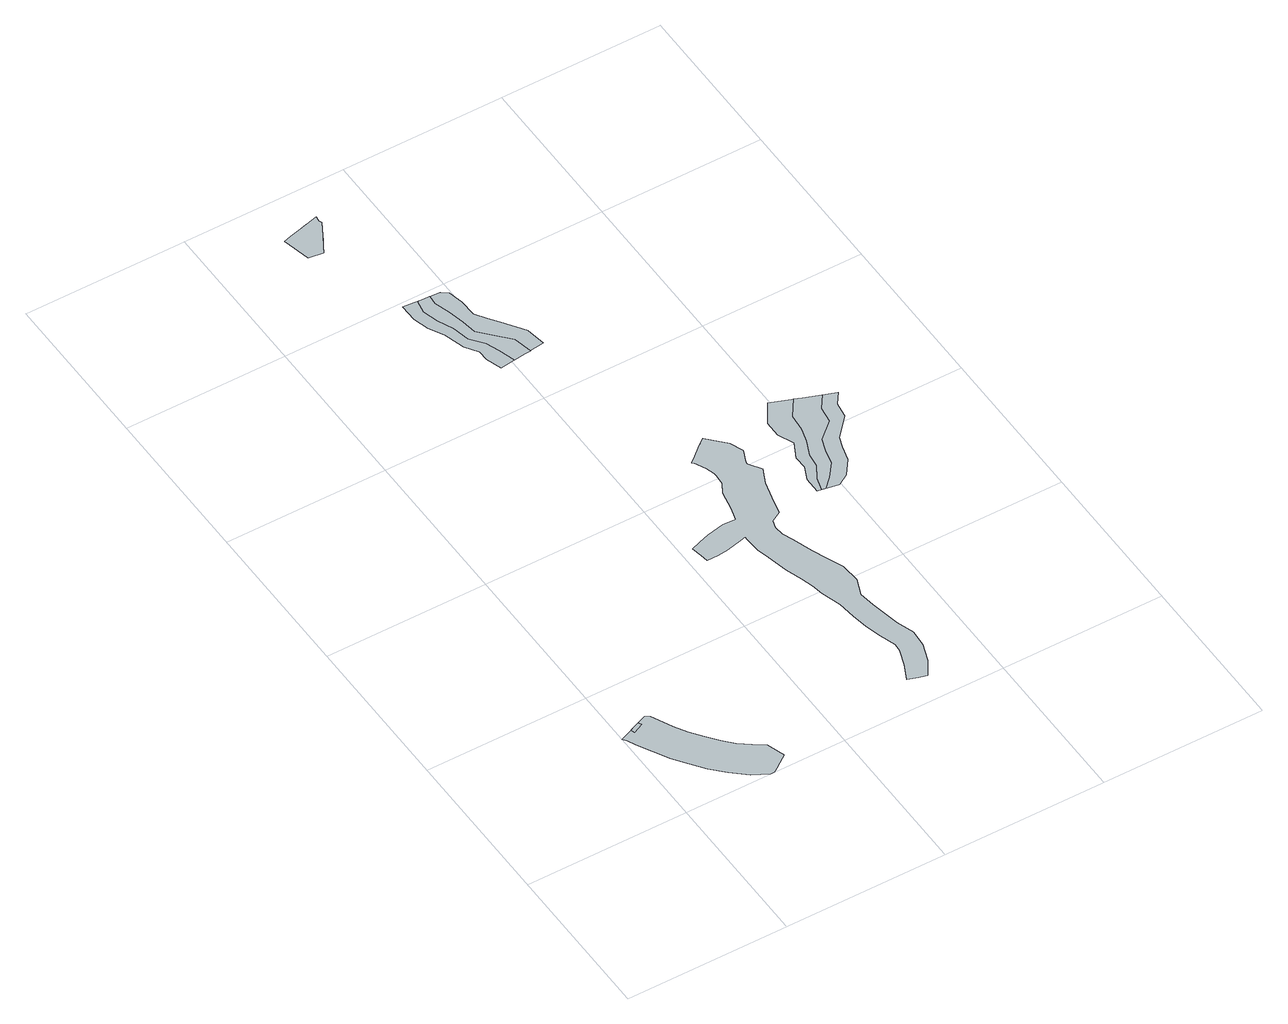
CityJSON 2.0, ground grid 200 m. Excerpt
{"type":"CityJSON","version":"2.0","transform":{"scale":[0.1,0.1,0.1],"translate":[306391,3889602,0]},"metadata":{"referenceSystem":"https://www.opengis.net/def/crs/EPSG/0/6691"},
"CityObjects":{
"object1":{"type":"GenericCityObject","attributes":{"prefecture":"22","disasterType":"1","areaType":"2","zoneNumber":"103-Ⅰ-0658","zoneName":"池上町A","status":"0"},"geometry":[{"type":"MultiSurface","lod":"1","boundaries":[[[0,1,2,3,4,5]]]}]},
"object2":{"type":"GenericCityObject","attributes":{"prefecture":"22","disasterType":"1","areaType":"1","zoneNumber":"103-Ⅰ-0658","zoneName":"池上町A","status":"0"},"geometry":[{"type":"MultiSurface","lod":"1","boundaries":[[[6,7,8,9,10,11,12,13,14,15,16,17,18,19,20,21,22,23,24,25,26,27,28,29,30,31,4,32,33]]]}]},
"object3":{"type":"GenericCityObject","attributes":{"prefecture":"22","disasterType":"1","areaType":"1","zoneNumber":"103-S-0141","zoneName":"池上町B","status":"0"},"geometry":[{"type":"MultiSurface","lod":"1","boundaries":[[[34,35,36,37,38,39,40,41,42,43,44,45,46,47,48,49,50,51,52,53,54,55,56,57,58,59,60,61,62,63,64,65,66,67,68,69,70,71,72,73,74,75,76,77,78,79,80,81,82,83,84,85,86,87,88,89,90,91,92,93,94,95,96,97,98,99]]]}]},
"object4":{"type":"GenericCityObject","attributes":{"prefecture":"22","disasterType":"1","areaType":"1","zoneNumber":"103-S-0140","zoneName":"中山A","status":"0"},"geometry":[{"type":"MultiSurface","lod":"1","boundaries":[[[100,101,102,103,104,105,106,107,108,109]]]}]},
"object5":{"type":"GenericCityObject","attributes":{"prefecture":"22","disasterType":"1","areaType":"2","zoneNumber":"103-S-0140","zoneName":"中山A","status":"0"},"geometry":[{"type":"MultiSurface","lod":"1","boundaries":[[[100,110,111,112,104,113,114,115]]]}]},
"object6":{"type":"GenericCityObject","attributes":{"prefecture":"22","disasterType":"1","areaType":"2","zoneNumber":"103-S-0140","zoneName":"中山A","status":"0"},"geometry":[{"type":"MultiSurface","lod":"1","boundaries":[[[116,117,118,119,120,121,122,123,124,125,126,127,128,129,130,131,132,133]]]}]},
"object7":{"type":"GenericCityObject","attributes":{"prefecture":"22","disasterType":"1","areaType":"1","zoneNumber":"103-S-0140","zoneName":"中山A","status":"0"},"geometry":[{"type":"MultiSurface","lod":"1","boundaries":[[[133,134,135,136,137,138,139,140,141,124,142,143,144,145,146,147,148,149,150,151]]]}]},
"object8":{"type":"GenericCityObject","attributes":{"prefecture":"22","disasterType":"1","areaType":"2","zoneNumber":"103-S-0141","zoneName":"池上町B","status":"0"},"geometry":[{"type":"MultiSurface","lod":"1","boundaries":[[[152,153,154,155,156,157,158,159,160,161,162,42,163,164,165,166,167,168,169,170,171,172]]]}]},
"object9":{"type":"GenericCityObject","attributes":{"prefecture":"22","disasterType":"1","areaType":"2","zoneNumber":"103-S-0106","zoneName":"田頭","status":"0"},"geometry":[{"type":"MultiSurface","lod":"1","boundaries":[[[173,174,175,176,177,178,179,180,181,182,183,184,185,186,187,188,189]]]}]},
"object10":{"type":"GenericCityObject","attributes":{"prefecture":"22","disasterType":"1","areaType":"1","zoneNumber":"103-S-0106","zoneName":"田頭","status":"0"},"geometry":[{"type":"MultiSurface","lod":"1","boundaries":[[[190,173,191,192,193,194,195,196,197,198,199,200,181,201,202,203,204,205,206,207]]]}]}
},
"vertices":[
[173,1299,0],[230,1324,0],[301,1353,0],[280,1391,0],[211,1363,0],[157,1341,0],
[34,1241,0],[35,1240,0],[89,1133,0],[182,952,0],[287,769,0],[420,591,0],[541,425,0],[695,260,0],[879,101,0],[1069,2,0],[1119,3,0],[1137,15,0],[1201,60,0],[1238,86,0],[1341,158,0],[1266,384,0],[1132,476,0],[995,582,0],[880,708,0],[766,851,0],[656,1002,0],[563,1153,0],[485,1316,0],[439,1410,0],[437,1411,0],[390,1435,0],[97,1318,0],[5,1280,0],
[3321,3674,0],[3413,3869,0],[3314,4015,0],[3314,4047,0],[3383,4204,0],[3314,4372,0],[3173,4528,0],[3113,4591,0],[2998,4495,0],[2899,4412,0],[2822,4347,0],[2835,4331,0],[2908,4196,0],[2940,4084,0],[2944,4051,0],[2941,4015,0],[2930,3913,0],[2860,3792,0],[2814,3551,0],[2770,3384,0],[2614,3393,0],[2397,3349,0],[2271,3310,0],[2150,3265,0],[2167,3167,0],[2173,3134,0],[2191,3036,0],[2326,3033,0],[2455,3054,0],[2648,3098,0],[2717,3113,0],[2710,3079,0],[2726,2876,0],[2767,2725,0],[2823,2466,0],[2893,2269,0],[2936,2117,0],[2960,1967,0],[3038,1725,0],[3062,1506,0],[3094,1303,0],[3154,1104,0],[3217,916,0],[3206,811,0],[3139,615,0],[3043,410,0],[3137,379,0],[3166,369,0],[3261,338,0],[3383,530,0],[3465,755,0],[3477,964,0],[3403,1180,0],[3365,1363,0],[3331,1545,0],[3303,1736,0],[3387,1948,0],[3367,2187,0],[3282,2392,0],[3207,2564,0],[3127,2813,0],[3074,2940,0],[3062,3065,0],[3091,3156,0],[3215,3228,0],[3268,3454,0],
[1296,9293,0],[1391,9461,0],[1374,9500,0],[1387,9565,0],[1153,9501,0],[1001,9460,0],[905,9434,0],[989,9099,0],[1171,9071,0],[1220,9159,0],
[1331,9355,0],[1233,9362,0],[1234,9523,0],[1064,9477,0],[1096,9216,0],[1259,9228,0],
[2256,6668,0],[2202,6897,0],[2032,7088,0],[1905,7232,0],[1871,7413,0],[1825,7616,0],[1769,7804,0],[1779,7918,0],[1708,7923,0],[1630,7929,0],[1598,7760,0],[1653,7567,0],[1744,7385,0],[1792,7172,0],[1913,7010,0],[1977,6848,0],[2044,6642,0],[2178,6658,0],
[2433,6690,0],[2392,6938,0],[2205,7204,0],[2111,7332,0],[2030,7456,0],[2025,7673,0],[1981,7858,0],[1903,7909,0],[1548,7935,0],[1448,7942,0],[1458,7724,0],[1510,7526,0],[1606,7354,0],[1684,7095,0],[1791,6945,0],[1794,6808,0],[1858,6619,0],[1958,6631,0],
[2985,3304,0],[3063,3279,0],[3114,3487,0],[3169,3689,0],[3263,3876,0],[3139,4015,0],[3149,4052,0],[3251,4168,0],[3195,4311,0],[3075,4477,0],[3044,4533,0],[2965,4467,0],[2970,4417,0],[3061,4251,0],[3101,4128,0],[3072,4053,0],[3068,4015,0],[3094,3887,0],[3007,3722,0],[2964,3519,0],[2914,3328,0],
[3828,3263,0],[3943,3381,0],[4076,3554,0],[4121,3737,0],[4178,3899,0],[4388,4086,0],[4415,4289,0],[4533,4457,0],[4334,4531,0],[4244,4564,0],[4097,4351,0],[4082,4144,0],[4027,3963,0],[3946,3773,0],[3927,3602,0],[3827,3436,0],[3782,3271,0],
[3730,3281,0],[3887,3252,0],[3985,3234,0],[4116,3314,0],[4254,3503,0],[4301,3689,0],[4349,3826,0],[4573,4063,0],[4598,4254,0],[4697,4396,0],[4603,4431,0],[3977,4664,0],[3817,4405,0],[3818,4208,0],[3900,4014,0],[3803,3812,0],[3806,3647,0],[3729,3482,0]
]}
